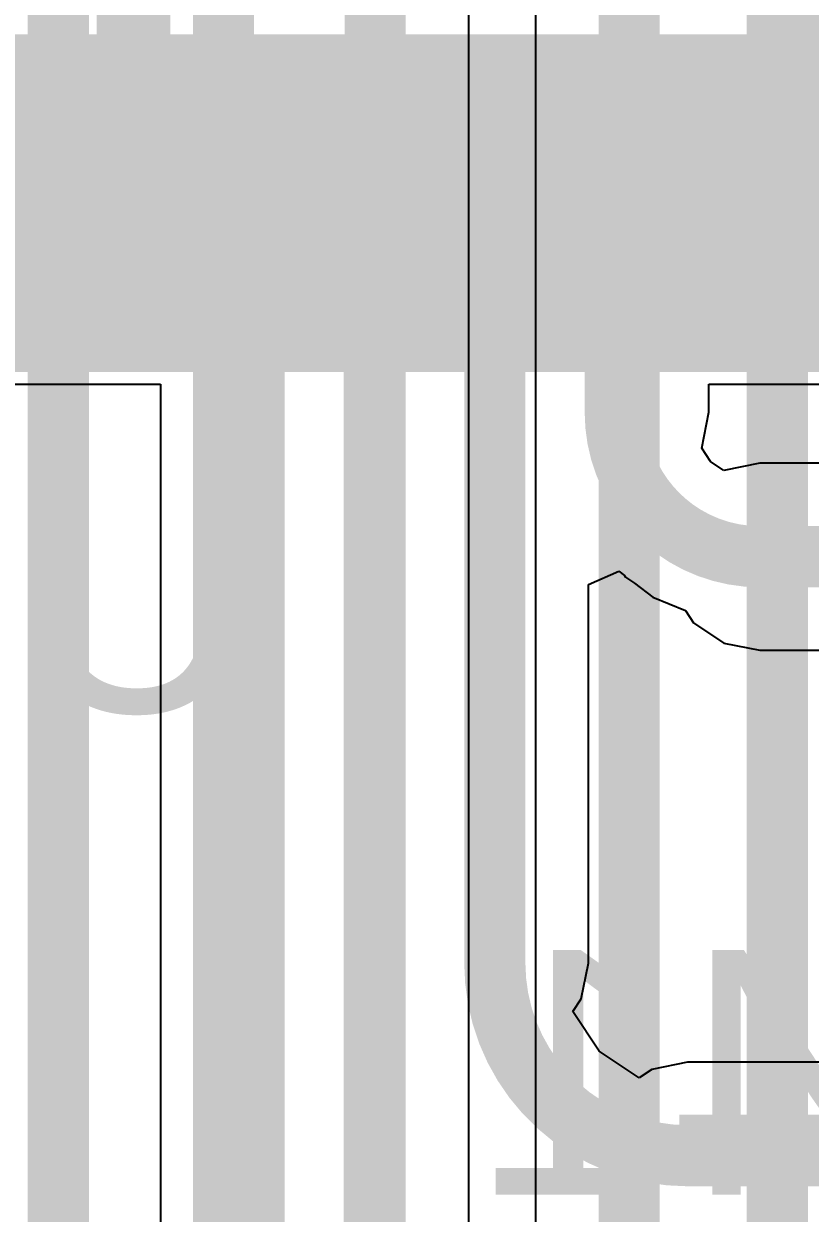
# Model space of a CAD drawing. Header units: inches. Extents: x -2.7 to 10.9, y -2.9 to 7.4.
# Drawn here: x 1.8752 to 2.0037, y -0.433 to -0.2385 of the extents above; entities that cross this region are included whole.
import ezdxf

# ---------------------------------------------------------------- set-up
doc = ezdxf.new("R2010")
doc.units = ezdxf.units.IN
doc.header["$MEASUREMENT"] = 0
for name, color, linetype in [('Board Outline', 216, 'Continuous'), ('Bottom Layer', 5, 'Continuous'), ('Bottom Overlay', 54, 'Continuous'), ('Bottom Paste', 16, 'Continuous'), ('Bottom Solder', 6, 'Continuous'), ('Top Layer', 1, 'Continuous')]:
    doc.layers.add(name, color=color, linetype=linetype)
doc.styles.add('Arial', font='', dxfattribs={"height": 0.2})
doc.styles.get('Arial').set_extended_font_data('Arial')

# ---------------------------------------------------------------- blocks, each defined once
blk = doc.blocks.new('64_LQFP__10_10__B_129')
at = {"layer": 'Bottom Layer'}
for points in [[(-0.24999995, -0.003937), (-0.20275585, -0.003937), (-0.20275585, -0.015748), (-0.24999995, -0.015748)], [(-0.24999995, -0.0236221), (-0.20275585, -0.0236221), (-0.20275585, -0.0354331), (-0.24999995, -0.0354331)], [(-0.24999995, -0.0433071), (-0.20275585, -0.0433071), (-0.20275585, -0.0551181), (-0.24999995, -0.0551181)], [(-0.24999995, -0.0629921), (-0.20275585, -0.0629921), (-0.20275585, -0.0748031), (-0.24999995, -0.0748031)], [(-0.24999995, -0.0826772), (-0.20275585, -0.0826772), (-0.20275585, -0.0944882), (-0.24999995, -0.0944882)], [(-0.24999995, -0.1023622), (-0.20275585, -0.1023622), (-0.20275585, -0.1141732), (-0.24999995, -0.1141732)], [(-0.24999995, -0.1220473), (-0.20275585, -0.1220473), (-0.20275585, -0.1338583), (-0.24999995, -0.1338583)]]:
    blk.add_hatch(color=5, dxfattribs=at).paths.add_polyline_path(points)
at = {"layer": 'Bottom Overlay'}
blk.add_hatch(color=54, dxfattribs=at).paths.add_polyline_path([(-0.1989931, -0.1559993), (-0.1869931, -0.1559993), (-0.1869931, -0.1389993), (-0.1989931, -0.1389993)])
at = {"layer": 'Bottom Paste'}
for points in [[(-0.24999995, -0.003937), (-0.20275585, -0.003937), (-0.20275585, -0.015748), (-0.24999995, -0.015748)], [(-0.24999995, -0.0236221), (-0.20275585, -0.0236221), (-0.20275585, -0.0354331), (-0.24999995, -0.0354331)], [(-0.24999995, -0.0433071), (-0.20275585, -0.0433071), (-0.20275585, -0.0551181), (-0.24999995, -0.0551181)], [(-0.24999995, -0.0629921), (-0.20275585, -0.0629921), (-0.20275585, -0.0748031), (-0.24999995, -0.0748031)], [(-0.24999995, -0.0826772), (-0.20275585, -0.0826772), (-0.20275585, -0.0944882), (-0.24999995, -0.0944882)], [(-0.24999995, -0.1023622), (-0.20275585, -0.1023622), (-0.20275585, -0.1141732), (-0.24999995, -0.1141732)], [(-0.24999995, -0.1220473), (-0.20275585, -0.1220473), (-0.20275585, -0.1338583), (-0.24999995, -0.1338583)]]:
    blk.add_hatch(color=16, dxfattribs=at).paths.add_polyline_path(points)
at = {"layer": 'Bottom Solder'}
for points in [[(-0.25399995, 6.3e-05), (-0.19875585, 6.3e-05), (-0.19875585, -0.019748), (-0.25399995, -0.019748)], [(-0.25399995, -0.0196221), (-0.19875585, -0.0196221), (-0.19875585, -0.0394331), (-0.25399995, -0.0394331)], [(-0.25399995, -0.0393071), (-0.19875585, -0.0393071), (-0.19875585, -0.0591181), (-0.25399995, -0.0591181)], [(-0.25399995, -0.0589921), (-0.19875585, -0.0589921), (-0.19875585, -0.0788031), (-0.25399995, -0.0788031)], [(-0.25399995, -0.0786772), (-0.19875585, -0.0786772), (-0.19875585, -0.0984882), (-0.25399995, -0.0984882)], [(-0.25399995, -0.0983622), (-0.19875585, -0.0983622), (-0.19875585, -0.1181732), (-0.25399995, -0.1181732)], [(-0.25399995, -0.1180473), (-0.19875585, -0.1180473), (-0.19875585, -0.1378583), (-0.25399995, -0.1378583)], [(-0.25399995, -0.1377323), (-0.19875585, -0.1377323), (-0.19875585, -0.1575433), (-0.25399995, -0.1575433)]]:
    blk.add_hatch(color=6, dxfattribs=at).paths.add_polyline_path(points)

msp = doc.modelspace()

# ---------------------------------------------------------------- linework, layer by layer
at = {"layer": 'Board Outline'}
msp.add_lwpolyline([(2.8441163, -0.2412485, 0.005, 0.005, -0.7418930096679136), (-2.4996913, -1.3779516, 0.005, 0.005, 0)], format="xyseb", dxfattribs=at)
at = {"layer": 'Bottom Layer'}
for p, q in [((1.8493243, -0.2973999), (1.8974767, -0.2973999)), ((1.8974767, -0.2973999), (1.8974767, -0.4388095)), ((1.9871196, -0.3020063), (1.9871196, -0.2973999)), ((1.9871196, -0.2973999), (2.0231013, -0.2973999)), ((1.9859554, -0.3078589), (1.9871196, -0.3020063)), ((1.987389, -0.310065), (1.9859554, -0.3078589)), ((1.9895951, -0.3114986), (1.987389, -0.310065)), ((1.9954477, -0.3103344), (1.9895951, -0.3114986)), ((2.158125, -0.3103344), (1.9954477, -0.3103344)), ((1.9674346, -0.3301867), (1.9724346, -0.3279878)), ((1.9724346, -0.3279878), (1.9733296, -0.3286745)), ((1.9733296, -0.3286745), (1.9735276, -0.3289709)), ((1.9674346, -0.3921166), (1.9674346, -0.3301867)), ((1.9735276, -0.3289709), (1.9749837, -0.3299438)), ((1.9749837, -0.3299438), (1.9779873, -0.3322486)), ((1.9779873, -0.3322486), (1.9833018, -0.3344499)), ((1.9833018, -0.3344499), (1.9846333, -0.3364427)), ((1.9846333, -0.3364427), (1.989595, -0.339758)), ((1.989595, -0.339758), (1.9954477, -0.3409222)), ((1.9954477, -0.3409222), (2.158125, -0.3409222)), ((1.9662704, -0.3979693), (1.9674346, -0.3921166)), ((1.9648844, -0.4000436), (1.9662704, -0.3979693)), ((1.9692204, -0.4065329), (1.9648844, -0.4000436)), ((1.9757097, -0.4108689), (1.9692204, -0.4065329)), ((1.9836367, -0.4083187), (1.977784, -0.4094829)), ((2.158125, -0.4083187), (1.9836367, -0.4083187)), ((1.977784, -0.4094829), (1.9757097, -0.4108689))]:
    msp.add_line(p, q, dxfattribs=at)
for points in [[(1.8930856, -0.2677779, 0.012, 0.012, 0), (1.8930856, -0.210256, 0.012, 0.012, 0)], [(1.9127706, -0.4388095, 0.01, 0.01, 0), (1.9127706, -0.2677779, 0.01, 0.01, 0)], [(1.9324556, -0.4418288, 0.01, 0.01, 0), (1.9324556, -0.2677779, 0.01, 0.01, 0)], [(1.9521407, -0.3921166, 0.01, 0.01, 0), (1.9521407, -0.2677779, 0.01, 0.01, 0)], [(1.9718257, -0.3020063, 0.01, 0.01, 0), (1.9718257, -0.2677779, 0.01, 0.01, 0)], [(1.9764137, -0.3159958, 0.01, 0.01, -0.1597939297794591), (1.9718257, -0.3020063, 0.01, 0.01, 0)], [(1.9814582, -0.3210403, 0.01, 0.01, -0.07593587560844652), (1.9764137, -0.3159958, 0.01, 0.01, 0)], [(1.9954477, -0.3256283, 0.01, 0.01, -0.159793929779458), (1.9814582, -0.3210403, 0.01, 0.01, 0)], [(1.9954477, -0.3256283, 0.01, 0.01, 0), (2.1482685, -0.3256283, 0.01, 0.01, 0)], [(1.9836367, -0.4236126, 0.01, 0.01, -0.4142135623730951), (1.9521407, -0.3921166, 0.01, 0.01, 0)], [(1.9836367, -0.4236126, 0.01, 0.01, 0), (2.1482685, -0.4236126, 0.01, 0.01, 0)]]:
    msp.add_lwpolyline(points, format="xyseb", dxfattribs=at)
for points in [[(1.8900856, -0.2677779, 0.006, 0.006, 1), (1.8960856, -0.2677779, 0.006, 0.006, 1)], [(1.9102706, -0.2677779, 0.005, 0.005, 1), (1.9152706, -0.2677779, 0.005, 0.005, 1)], [(1.9299556, -0.2677779, 0.005, 0.005, 1), (1.9349556, -0.2677779, 0.005, 0.005, 1)], [(1.9496407, -0.2677779, 0.005, 0.005, 1), (1.9546407, -0.2677779, 0.005, 0.005, 1)], [(1.9693257, -0.2677779, 0.005, 0.005, 1), (1.9743257, -0.2677779, 0.005, 0.005, 1)], [(1.9693257, -0.3020063, 0.005, 0.005, 1), (1.9743257, -0.3020063, 0.005, 0.005, 1)], [(1.9693257, -0.3020063, 0.005, 0.005, 1), (1.9743257, -0.3020063, 0.005, 0.005, 1)], [(1.9739137, -0.3159958, 0.005, 0.005, 1), (1.9789137, -0.3159958, 0.005, 0.005, 1)], [(1.9739137, -0.3159958, 0.005, 0.005, 1), (1.9789137, -0.3159958, 0.005, 0.005, 1)], [(1.9789582, -0.3210403, 0.005, 0.005, 1), (1.9839582, -0.3210403, 0.005, 0.005, 1)], [(1.9789582, -0.3210403, 0.005, 0.005, 1), (1.9839582, -0.3210403, 0.005, 0.005, 1)], [(1.9929477, -0.3256283, 0.005, 0.005, 1), (1.9979477, -0.3256283, 0.005, 0.005, 1)], [(1.9929477, -0.3256283, 0.005, 0.005, 1), (1.9979477, -0.3256283, 0.005, 0.005, 1)], [(1.9496407, -0.3921166, 0.005, 0.005, 1), (1.9546407, -0.3921166, 0.005, 0.005, 1)], [(1.9496407, -0.3921166, 0.005, 0.005, 1), (1.9546407, -0.3921166, 0.005, 0.005, 1)], [(1.9811367, -0.4236126, 0.005, 0.005, 1), (1.9861367, -0.4236126, 0.005, 0.005, 1)], [(1.9811367, -0.4236126, 0.005, 0.005, 1), (1.9861367, -0.4236126, 0.005, 0.005, 1)]]:
    msp.add_lwpolyline(points, format="xyseb", close=True, dxfattribs=at)
at = {"layer": 'Top Layer'}
for p, q in [((1.9588001, -0.0033055), (1.9588001, -1.0268728)), ((1.9478755, -1.4106928), (1.9478754, -0.1199173))]:
    msp.add_line(p, q, dxfattribs=at)
for points in [[(1.8808032, -1.73295, 0.01, 0.01, 0), (1.8808032, 0.2329202, 0.01, 0.01, 0)], [(1.998318, -0.9160366, 0.01, 0.01, 0), (1.998318, 0.0797456, 0.01, 0.01, 0)], [(1.974094, -1.0268728, 0.01, 0.01, 0), (1.974094, 0.0610976, 0.01, 0.01, 0)], [(1.9077852, -1.7621327, 0.01, 0.01, 0), (1.9077852, -0.022599, 0.01, 0.01, 0)], [(1.9325815, -0.1102975, 0.01, 0.01, 0), (1.9325816, -1.4106928, 0.01, 0.01, 0)]]:
    msp.add_lwpolyline(points, format="xyseb", dxfattribs=at)

# ---------------------------------------------------------------- block references
at = {"rotation": 90}
msp.add_blockref('64_LQFP__10_10__B_129', (1.863558, -0.0414), dxfattribs=at)

# ---------------------------------------------------------------- texts
at = {"layer": 'Bottom Overlay', "style": 'Arial', "text_generation_flag": 2}
for s, p in [('U13', (1.9135418, -0.3509935)), ('C41', (2.0520744, -0.4299605))]:
    msp.add_text(s, height=0.04, dxfattribs=at).set_placement(p)

doc.saveas('drawing.dxf')
